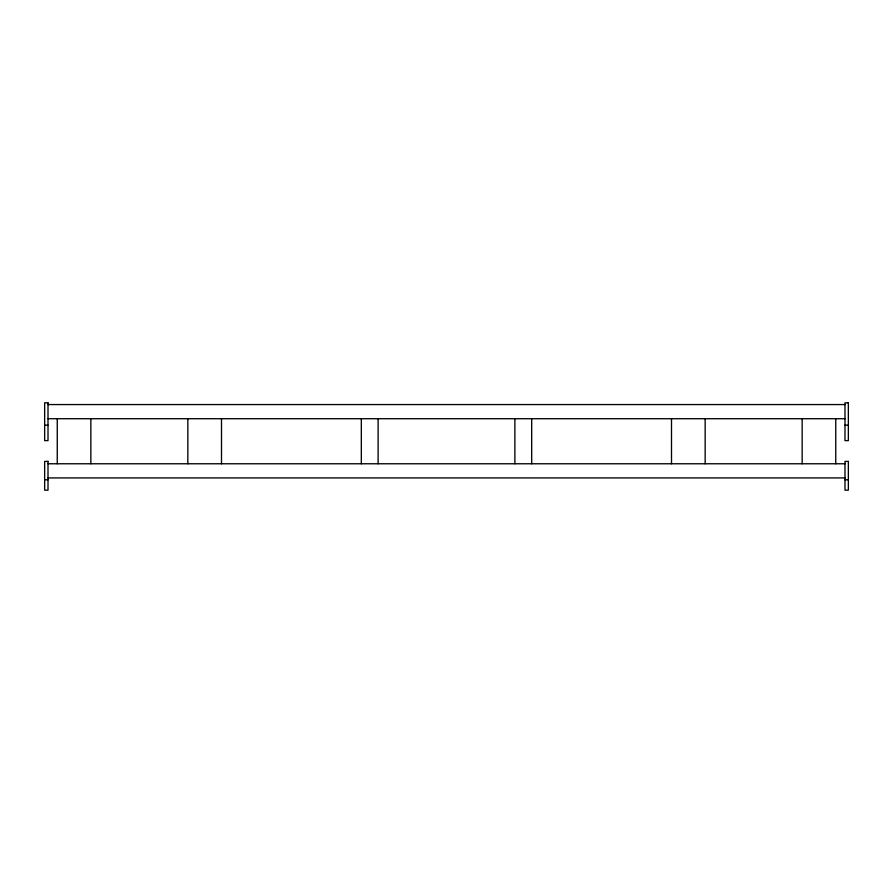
<?xml version="1.0" encoding="UTF-8"?>
<svg xmlns="http://www.w3.org/2000/svg" width="893" height="893" viewBox="0 0 893 893"><rect width="100%" height="100%" fill="white"/><g stroke="black" fill="none" stroke-linecap="round" stroke-linejoin="round"><path stroke-width="1.34" d="M48.01 404.562L844.99 404.562M48.01 418.717L844.99 418.717M44.65 425.191L48.01 425.191M844.99 425.191L848.35 425.191M48.01 463.768L844.99 463.768M48.01 477.922L844.99 477.922M44.65 479.787L48.01 479.787M844.99 479.787L848.35 479.787M835.748 418.717L835.748 463.768M802.16 418.717L802.16 463.768M705.157 418.717L705.157 463.768M671.503 418.717L671.503 463.768M531.681 418.717L531.681 463.768M514.881 418.717L514.881 463.768M378.119 418.717L378.119 463.768M361.319 418.717L361.319 463.768M221.497 418.717L221.497 463.768M187.843 418.717L187.843 463.768M90.84 418.717L90.84 463.768M57.252 418.717L57.252 463.768M48.01 402.821L44.65 402.821L44.65 440.629L48.01 440.617L48.01 402.821M848.35 402.821L844.99 402.821L844.99 440.629L848.35 440.629L848.35 402.821M48.01 461.402L44.65 461.402L44.65 490.179L48.01 490.179L48.01 461.402M848.35 461.402L844.99 461.402L844.99 490.179L848.35 490.179L848.35 461.402"/></g></svg>
